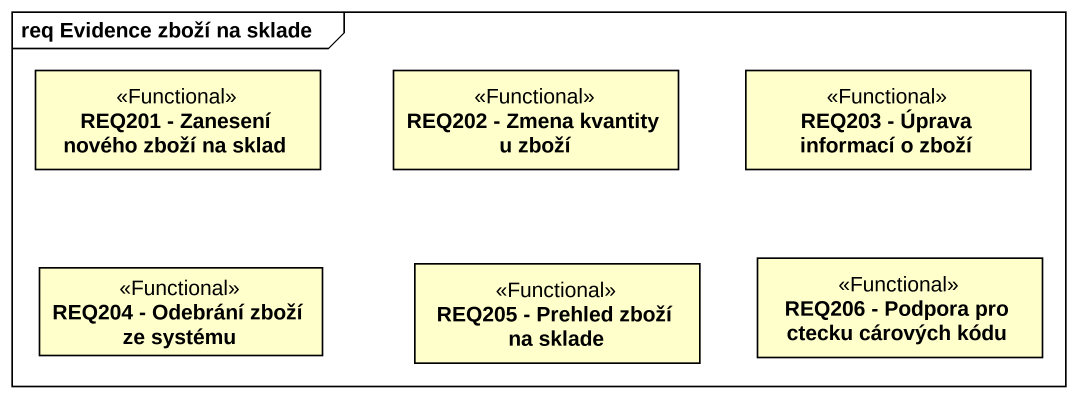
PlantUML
@startuml
mainframe req Evidence zboží na sklade
hide circle
hide empty members
class "REQ201 - Zanesení nového zboží na sklad" as REQ201_Zanesení_nového <<Functional>>
class "REQ202 - Zmena kvantity u zboží" as REQ202_Zmena_kvantity_u <<Functional>>
class "REQ203 - Úprava informací o zboží" as REQ203_Úprava_informací_o <<Functional>>
class "REQ204 - Odebrání zboží ze systému" as REQ204_Odebrání_zboží_ze <<Functional>>
class "REQ205 - Prehled zboží na sklade" as REQ205_Prehled_zboží_na <<Functional>>
class "REQ206 - Podpora pro ctecku cárových kódu" as REQ206_Podpora_pro_ctecku <<Functional>>
@enduml
